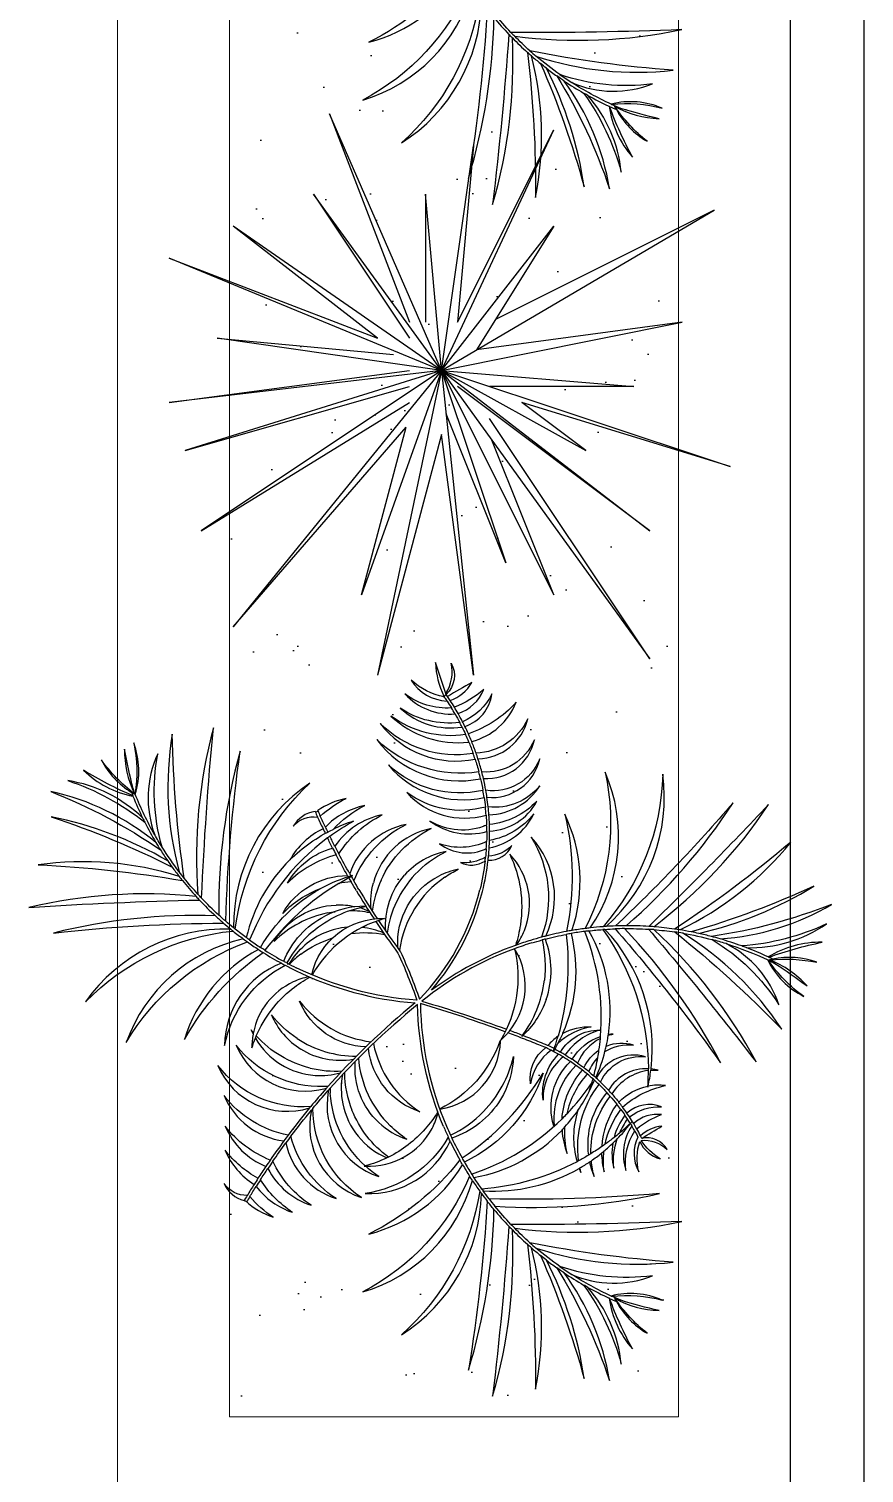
# Model space of a CAD drawing. Header units: millimetres. Extents: x 1227 to 9591, y 2506 to 9588.
# Drawn here: x 4145.6 to 4202.4, y 7056 to 7154.2 of the extents above; entities that cross this region are included whole.
import ezdxf

# ---------------------------------------------------------------- set-up
doc = ezdxf.new("R2010")
doc.units = ezdxf.units.MM
doc.layers.add('linee a vista', color=5, linetype='Continuous')
doc.layers.add('Plants', color=92, linetype='Continuous')
doc.layers.add('Pots', color=145, linetype='Continuous', lineweight=13)
doc.layers.add('Soil', color=7, linetype='Continuous', true_color=0xa1c4ab)

# ---------------------------------------------------------------- blocks, each defined once
blk = doc.blocks.new('17')
at = {"layer": 'Soil'}
h = blk.add_hatch(dxfattribs=at)
h.set_pattern_fill('AR-SAND', color=256, scale=1.2, angle=-90, style=0)
h.set_pattern_definition([(307.5, (3106.124, 13045.087), (58.7296, 1.92), [0, -46.3296, 0, -51.816, 0, -49.53]), (277.5, (3106.12, 13045.09), (86.019, -53.9428), [0, -24.9936, 0, -41.7576, 0, -16.002]), (237.5, (3106.124, 13082.577), (0.1725, -94.9191), [0, -15.24, 0, -54.864, 0, -71.628]), (227.5, (3106.12, 13082.58), (26.7515, -91.6268), [0, -7.62, 0, -35.9664, 0, -41.148])])
h.paths.add_polyline_path([(5118.12, 12885.09), (5118.12, 13045.09), (3106.12, 13045.09), (3106.12, 12885.09)])
at = {"layer": 'Plants'}
for p, q in [((4745.05, 12960.65), (4779.34, 13063.52)), ((4779.34, 13063.52), (4756.48, 12989.22)), ((4745.05, 12960.65), (4687.9, 13057.8)), ((4687.9, 13057.8), (4726.86, 12979.87)), ((4745.05, 12960.65), (4727.9, 13046.37)), ((4727.9, 13046.37), (4737.74, 12973.07)), ((4745.05, 12960.65), (4847.92, 13034.94)), ((4745.05, 12960.65), (4802.2, 13034.94)), ((4802.2, 13034.94), (4750.76, 12966.36)), ((4847.92, 13034.94), (4762.19, 12977.79)), ((4745.05, 12960.65), (4750.76, 13029.23)), ((4750.76, 13029.23), (4750.76, 12977.79)), ((4745.05, 12960.65), (4773.62, 13012.08)), ((4773.62, 13012.08), (4756.48, 12989.22)), ((4745.05, 12960.65), (4659.32, 13000.65)), ((4659.32, 13000.65), (4659.32, 13000.65)), ((4727.9, 12966.36), (4659.32, 13000.65)), ((4745.05, 12960.65), (4693.61, 13000.65)), ((4693.61, 13000.65), (4737.74, 12973.07)), ((4745.05, 12960.65), (4825.06, 13000.65)), ((4825.06, 13000.65), (4769.88, 12978.58)), ((4745.05, 12960.65), (4813.63, 12983.51)), ((4813.63, 12983.51), (4760.56, 12962.28)), ((4745.05, 12960.65), (4665.04, 12972.08)), ((4665.04, 12972.08), (4727.9, 12966.36)), ((4745.05, 12960.65), (4853.63, 12972.08)), ((4853.63, 12972.08), (4767.91, 12960.65)), ((4745.05, 12960.65), (4653.61, 12920.64)), ((4745.05, 12960.65), (4682.18, 12954.93)), ((4745.05, 12960.65), (4682.18, 12914.93)), ((4745.05, 12960.65), (4693.61, 12886.35)), ((4745.05, 12960.65), (4705.04, 12863.49)), ((4745.05, 12960.65), (4733.62, 12880.64)), ((4745.05, 12960.65), (4836.49, 12886.35)), ((4745.05, 12960.65), (4825.06, 12932.07)), ((4745.05, 12960.65), (4773.62, 12869.21)), ((4745.05, 12960.65), (4853.63, 12937.79)), ((4745.05, 12960.65), (4802.2, 12874.92)), ((4745.05, 12960.65), (4756.48, 12863.49)), ((4767.91, 12960.65), (4853.63, 12937.79)), ((4682.18, 12954.93), (4727.9, 12954.93)), ((4653.61, 12920.64), (4727.9, 12949.22)), ((4682.18, 12914.93), (4733.62, 12949.22)), ((4756.48, 12863.49), (4745.05, 12949.22)), ((4773.62, 12869.21), (4750.76, 12949.22)), ((4802.2, 12874.92), (4756.48, 12949.22)), ((4825.06, 12932.07), (4765.29, 12948.01)), ((4836.49, 12886.35), (4765.29, 12948.01)), ((4733.62, 12880.64), (4739.33, 12943.5)), ((4733.62, 12937.79), (4693.61, 12886.35)), ((4705.04, 12863.49), (4733.62, 12937.79))]:
    blk.add_line(p, q, dxfattribs=at)
for points in [[(4601.64, 12967.18, -0.111271), (4628.03, 12934.75, 0.196953), (4603.34, 12968.16, 0.010075)], [(4607.4, 12970.64, -0.174181), (4648.68, 12932.56, 0.2582), (4608.93, 12971.64, 0.009787)], [(4612.74, 12974.26, -0.175168), (4663.96, 12946.32, 0.249628), (4613.61, 12974.89, 0.007062)], [(4616.27, 12976.9, -0.026555), (4676.61, 12970.19, 0.070199), (4619.3, 12979.33, 0.016905), (4625.26, 12984.64, -0.011876), (4685.87, 12978.81, 0.083846), (4626.55, 12985.88, 0.015718), (4631.68, 12991.25, -0.031946), (4683.37, 12994.15, 0.11194), (4632.95, 12992.68, 0.008888), (4635.64, 12995.89, -0.036883), (4679.59, 13011.48, 0.081452), (4637.32, 12998.01, 0.009879), (4640.1, 13001.76, -0.057239), (4680.28, 13020.52, 0.118477), (4641.9, 13004.37, 0.017265), (4646.2, 13011.3, -0.090095), (4674.4, 13024.69, 0.156383), (4647.05, 13012.8, 0.018041), (4650.92, 13020.39, 0.144632), (4669, 13028.7, -0.03724), (4651, 13020.55, 0.005673), (4652.09, 13023, 0.137026), (4663.38, 13033.89, -0.07322), (4651, 13022.44, 0.11371), (4655.33, 13038.2, -0.016598), (4651.64, 13024.5, -0.007537), (4650.22, 13021.27, -0.091874), (4651.61, 13039.34, 0.164846), (4650.13, 13021.07, -0.034164), (4642.45, 13007.05, 0.198599), (4642.89, 13035.89, -0.116154), (4639.6, 13002.8, -0.022934), (4633.02, 12994.31, 0.108995), (4638.06, 13043.2, -0.031808), (4631.12, 12992.13, -0.015992), (4625.95, 12986.71, 0.083632), (4623.57, 13046.25, -0.011872), (4624.59, 12985.39, -0.018411), (4618.13, 12979.67, 0.071243)], [(5014.62, 12961.37, 0.008761), (5018.41, 12963.04, -0.228296), (5038.47, 12933.38, 0.30667), (5019.77, 12963.68, 0.016073), (5026.5, 12967.18, -0.111271), (5052.9, 12934.75, 0.196953), (5028.21, 12968.16, 0.010075), (5032.27, 12970.64, -0.174181), (5073.55, 12932.56, 0.2582), (5033.8, 12971.64, 0.009787), (5037.6, 12974.26, -0.175168), (5088.82, 12946.32, 0.249628), (5038.47, 12974.89, 0.007062), (5041.14, 12976.9, -0.026555), (5101.48, 12970.19, 0.070199), (5044.16, 12979.33, 0.016905), (5050.13, 12984.64, -0.011876), (5110.73, 12978.81, 0.083846), (5051.41, 12985.88, 0.015718), (5056.55, 12991.25, -0.031946), (5108.23, 12994.15, 0.11194), (5057.81, 12992.68, 0.008888), (5060.51, 12995.89, -0.036883), (5104.45, 13011.48, 0.081452), (5062.18, 12998.01, 0.009879), (5064.96, 13001.76, -0.057239), (5105.14, 13020.52, 0.118477), (5066.76, 13004.37, 0.017265), (5071.07, 13011.3, -0.090095), (5099.27, 13024.69, 0.156383), (5071.92, 13012.8, 0.018041), (5075.78, 13020.39, 0.144632), (5093.86, 13028.7, -0.03724), (5075.86, 13020.55, 0.005673), (5076.96, 13023, 0.137026), (5088.25, 13033.89, -0.07322), (5075.87, 13022.44, 0.11371), (5080.19, 13038.2, -0.016598), (5076.51, 13024.5, -0.007537), (5075.08, 13021.27, -0.091874), (5076.47, 13039.34, 0.164846), (5074.99, 13021.07, -0.034164), (5067.31, 13007.05, 0.198599), (5067.76, 13035.89, -0.116154), (5064.46, 13002.8, -0.022934), (5057.89, 12994.31, 0.108995), (5062.92, 13043.2, -0.031808), (5055.98, 12992.13, -0.015992), (5050.81, 12986.71, 0.083632), (5048.44, 13046.25, -0.011872), (5049.45, 12985.39, -0.018411), (5042.99, 12979.67, 0.071243), (5038.47, 13038.39, -0.026608), (5040.39, 12977.59, -0.007675), (5037.51, 12975.44, 0.145995), (5029.49, 13009.72, 0.012828), (5030.96, 13010.33, -0.011311), (5029.35, 13009.95, 0.016484), (5027.21, 13013.4, 0.048154), (5032.42, 13015.09, -0.044838), (5026.78, 13014.04, 0.018482), (5024.06, 13017.69, 0.057754), (5030.71, 13018.58, -0.061447), (5023.35, 13018.55, 0.017061), (5020.56, 13021.69, 0.101227), (5029.44, 13022.03, -0.102531), (5019.01, 13023.24, 0.029389), (5013.55, 13027.98, -0.003222), (5014.33, 13028.46, 0.225947), (5030.28, 13026.39, -0.181854), (5016.17, 13029.52, -0.008531), (5018.32, 13030.67, 0.247708), (5030.69, 13030.93, -0.143025), (5019.88, 13031.31, 0.219665), (5026.11, 13038.55, -0.099835), (5019.51, 13031.76, -0.21884), (5022.73, 13041.12, 0.315728), (5018.79, 13032.04, -0.001312), (5014.51, 13039.17, 0.181035), (5017.91, 13031.61, 0.00655), (5015.37, 13030.22, -0.089212), (5010.35, 13039.11, 0.223385), (5013.51, 13029.14, 0.00969), (5011.14, 13027.64, -0.181136), (5007.59, 13039.11, 0.289028), (5009.8, 13026.74, 0.007628), (5007.62, 13025.14, -0.125725), (4999.99, 13040.49, 0.079591), (5000.16, 13034.27, 0.023263), (4994.52, 13035.27, -0.036773), (4994.52, 13037.89, 0.041452), (4994.04, 13035.33, 0.223184), (4944.3, 13018.91, -0.007675), (4944.11, 13022.5, -0.026608), (4991.93, 13060.11, 0.071243), (4944.03, 13025.84, -0.018411), (4944.26, 13034.46, -0.011872), (4991.54, 13072.79, 0.083632), (4944.39, 13036.35, -0.015992), (4945.22, 13043.79, -0.031808), (4979.9, 13081.93, 0.108995), (4945.67, 13046.66, -0.022934), (4947.96, 13057.15, -0.116154), (4971.19, 13080.93, 0.198599), (4949.38, 13062.06, -0.034164), (4955.19, 13076.95, 0.164846), (4968.23, 13089.83, -0.091874), (4955.28, 13077.15, -0.005552), (4956.42, 13079.49, -0.016458), (4964.48, 13091.01, 0.11371), (4955.18, 13077.57, -0.07322), (4956.01, 13094.42, 0.137372), (4954.92, 13078.73, 0.003388), (4954.23, 13077.29, -0.03724), (4948.9, 13096.32, 0.144632), (4954.15, 13077.13, 0.018041), (4950.82, 13069.28, 0.156383), (4942.36, 13097.88, -0.090095), (4950.22, 13067.67, 0.017265), (4947.68, 13059.92, 0.118477), (4935.39, 13099.7, -0.057239), (4946.84, 13056.86, 0.009879), (4945.75, 13052.32, 0.081452), (4928.9, 13093.37, -0.036883), (4945.2, 13049.68, 0.008888), (4944.47, 13045.55, 0.11194), (4913.2, 13085.13, -0.031946), (4944.19, 13043.66, 0.015718), (4943.37, 13036.28, 0.083846), (4899.83, 13077.18, -0.011876), (4943.25, 13034.49, 0.016905), (4943.01, 13026.51, 0.070199), (4899.18, 13064.55, -0.026555), (4943.1, 13022.64, 0.007062), (4943.27, 13019.3, 0.249628), (4889.03, 13039.52, -0.175168), (4943.34, 13018.23, 0.009787), (4943.78, 13013.63, 0.2582), (4888.29, 13018.97, -0.174181), (4944, 13011.82, 0.010075), (4944.71, 13007.11, 0.196953), (4903.25, 13004.56, -0.111271), (4945.06, 13005.18, 0.016073), (4946.7, 12997.77, 0.30667), (4911.46, 12992.63, -0.228296), (4947.08, 12996.31, 0.008761), (4948.23, 12992.34, 0.022939)], [(4954.23, 13077.29, 0.000378), (4954.15, 13077.13, 0.34205)], [(4954.92, 13078.73, 0.010189), (4955.18, 13077.57, -0.07322)], [(4955.28, 13077.15, 0.000462), (4955.19, 13076.95, -0.017284)], [(4950.82, 13069.28, 0.003648), (4950.22, 13067.67, 0.34205)], [(4949.38, 13062.06, 0.010919), (4947.96, 13057.15, -0.017284)], [(4947.68, 13059.92, 0.006714), (4946.84, 13056.86, 0.34205)], [(4945.75, 13052.32, 0.005709), (4945.2, 13049.68, 0.34205)], [(4944.47, 13045.55, 0.004036), (4944.19, 13043.66, 0.34205)], [(4945.67, 13046.66, 0.006188), (4945.22, 13043.79, -0.017284)], [(4943.37, 13036.28, 0.003791), (4943.25, 13034.49, 0.34205)], [(4944.39, 13036.35, 0.004048), (4944.26, 13034.46, -0.017284)], [(4994.04, 13035.33, -0.001977), (4994.52, 13035.27, 0.0174)], [(4994.61, 13034.38, 0.001867), (4993.97, 13034.38, 0.175567)], [(5000.16, 13034.27, -0.001729), (5000.58, 13034.18, 0.001174), (5000.17, 13034.2, 0.175567)], [(4943.01, 13026.51, 0.008209), (4943.1, 13022.64, 0.34205)], [(4944.03, 13025.84, 0.007125), (4944.11, 13022.5, -0.017284)], [(5011.88, 13026.92, 0.005519), (5010.57, 13026.04)], [(5013.55, 13027.98, 0.002558), (5013.04, 13028.36, -0.001751), (5013.46, 13027.93)], [(5016.17, 13029.52, 0.007421), (5014.33, 13028.46)], [(4650.13, 13021.07, 0.000462), (4650.22, 13021.27, 0.296259)], [(4651, 13020.55, -0.000378), (4650.92, 13020.39, 0.086941)], [(4651, 13022.44, 0.002523), (4651.64, 13024.5, -0.11371)], [(4652.09, 13023, -0.010528), (4651, 13022.44, 0.07322)], [(5003.83, 13020.8, 0.006328), (5002.48, 13019.59)], [(5008.56, 13024.61, 0.0086), (5006.61, 13023.12)], [(5016.94, 13024.03, -0.007156), (5018.49, 13022.13)], [(5020.56, 13021.69, 0.00889), (5019.01, 13023.24, -0.001751)], [(5074.99, 13021.07, 0.000462), (5075.08, 13021.27, 0.296259)], [(5075.86, 13020.55, -0.000378), (5075.78, 13020.39, 0.086941)], [(5075.87, 13022.44, 0.002523), (5076.51, 13024.5, -0.11371)], [(5076.96, 13023, -0.010528), (5075.87, 13022.44, 0.07322)], [(4943.27, 13019.3, 0.002276), (4943.34, 13018.23, 0.34205)], [(4944.3, 13018.91, 0.001743), (4944.36, 13018.1, -0.017284)], [(4983.21, 13017.25, 0.002128), (4982.51, 13017.31, 0.15929)], [(4989.95, 13016.36, 0.007874), (4987.37, 13016.76, 0.15929)], [(4998.06, 13015.13, 0.002294), (4997.63, 13014.64, 0.007554)], [(4999.61, 13016.78, 0.007913), (4998.06, 13015.13, 0.002294)], [(5002.11, 13013.27, 0.019311), (4998.06, 13015.13, 0.255482)], [(5020.9, 13018.95, -0.004325), (5021.75, 13017.74)], [(5024.06, 13017.69, 0.004534), (5023.35, 13018.55, -0.001751)], [(4647.05, 13012.8, -0.003648), (4646.2, 13011.3, 0.086941)], [(4943.78, 13013.63, 0.003859), (4944, 13011.82, 0.34205)], [(4944.85, 13013.17, 0.003104), (4945.03, 13011.73, -0.017284)], [(5031.54, 12971.37, 0.115228), (5011.81, 13003.59, -0.165702), (4994.5, 13010.88, 0.010075), (4992.79, 13008.57, 0.223516), (5014.14, 13000.77, -0.274752), (5014.28, 13000.61, -0.277747), (4991.41, 13006.56, 0.010686), (4989.77, 13003.97, 0.235094), (5005.17, 12996.83, -0.227839), (4988.83, 13002.36, 0.007496), (4987.8, 13000.48), (4987.76, 13000.41, 0.002637), (4987.41, 12999.74, 0.198541), (4999.32, 12992.32, -0.273693), (4986.46, 12997.76, 0.001461), (4985.45, 12995.28, -0.133271)], [(4995.85, 13012.57, 0.007554), (4994.5, 13010.88)], [(5008.9, 13009.23, 0.034379), (5002.11, 13013.27, 0.010152), (4998.89, 13014.28, -0.043508)], [(5024.27, 13013.89, -0.003128), (5024.83, 13012.98)], [(5027.21, 13013.4, 0.003123), (5026.78, 13014.04, -0.001751)], [(5026.8, 13009.52, -0.00192), (5027.11, 13008.93)], [(5029.49, 13009.72, 0.001072), (5029.35, 13009.95, -0.001751)], [(5071.92, 13012.8, -0.003648), (5071.07, 13011.3, 0.086941)], [(4639.6, 13002.8, 0.010919), (4642.45, 13007.05, 0.296259)], [(4641.9, 13004.37, -0.006714), (4640.1, 13001.76, 0.086941)], [(4944.71, 13007.11, 0.004157), (4945.06, 13005.18, 0.34205)], [(4945.78, 13006.8, 0.003647), (4946.09, 13005.12, -0.017284)], [(4946.09, 13005.12, -0.096704), (4982.42, 13002.16, 0.065237), (4985.71, 12998.58, 0.000419), (4985.66, 12998.47), (4985.65, 12998.44, 0.001663), (4984.5, 12995.61, 0.085344)], [(4969.29, 12997.95, 0.174599), (4947.77, 12997.65, -0.016348), (4946.09, 13005.12, -0.096704)], [(4992.79, 13008.57, 0.008533), (4991.41, 13006.56)], [(5010.14, 13005.25, -0.007097), (5011.81, 13003.59)], [(5015.82, 13003.59, 0.006456), (5014.73, 13004.6, 0.010152)], [(5064.46, 13002.8, 0.010919), (5067.31, 13007.05, 0.296259)], [(5066.76, 13004.37, -0.006714), (5064.96, 13001.76, 0.086941)], [(4981.39, 13003.8, -0.018916), (4985.11, 13001.98, 0.004427)], [(4986.1, 13001.05, 0.010093), (4982.42, 13002.16, 0.111381)], [(4986.69, 13000.53, 0.007542), (4985.71, 12998.58)], [(4987.41, 12999.74, 0.006612), (4986.57, 12998.04, 0.000167), (4986.46, 12997.76)], [(4986.92, 13000.97, -0.004103), (4987.69, 13000.51, 0.002389), (4986.83, 13000.8, 0.111381)], [(4989.77, 13003.97, 0.006543), (4988.83, 13002.36)], [(4631.12, 12992.13, 0.006188), (4633.02, 12994.31, 0.296259)], [(4637.32, 12998.01, -0.005709), (4635.64, 12995.89, 0.086941)], [(4930.77, 12975.21, 0.032904), (4919.62, 12977.23, 0.317856), (4914.42, 12985.73, -0.182485), (4918.22, 12977.37, 0.008732), (4915.22, 12977.61, 0.237757), (4903.08, 12993.58, -0.181755), (4912.62, 12977.73, 0.009722), (4909.27, 12977.77, 0.260759), (4898.64, 12994.64, -0.17378), (4906.93, 12977.72, 0.010192), (4903.42, 12977.53, 0.252617), (4893.09, 12995.68, -0.260535), (4900.61, 12977.27, 0.009886), (4897.23, 12976.83, 0.378858), (4883.56, 12995.63, -0.346761), (4894.72, 12976.42, 0.012354), (4890.55, 12975.57, 0.373521), (4876.71, 12993.72, -0.326048), (4888.17, 12974.99, 0.014119), (4883.5, 12973.63, 0.339397), (4869.25, 12991.42, -0.281611), (4881.48, 12972.95, 0.012773), (4877.36, 12971.39, 0.238874), (4863.37, 12987.25, -0.126845), (4874.61, 12970.21, 0.008463), (4871.97, 12968.97, 0.290901), (4860.37, 12978.56, -0.182356), (4870.27, 12968.11, 0.009727), (4867.32, 12966.51, 0.225145), (4858.77, 12975.68, -0.089929), (4865.12, 12965.22, 0.008098), (4862.75, 12963.73, 0.181535), (4856.29, 12971.41, -0.001325), (4861.26, 12962.73, 0.002449), (4860.56, 12962.25, 0.34205)], [(4946.7, 12997.77, 0.003177), (4947.08, 12996.31, 0.34205)], [(4947.77, 12997.65, 0.002616), (4948.08, 12996.47, -0.017284)], [(4949.13, 12992.82, -0.008097), (4948.08, 12996.47, -0.087635), (4962.41, 12997.3)], [(4969.29, 12997.95, -0.126631), (4982.5, 12989.22, 0.13356), (4962.41, 12997.3, 0.223815)], [(4985.45, 12995.28, 0.003303), (4983.22, 12989.65), (4983.16, 12989.5, 0.003031), (4981.18, 12984.3)], [(4984.5, 12995.61, 0.003276), (4982.28, 12990.02), (4982.22, 12989.86, 0.000136), (4982.13, 12989.63)], [(5004.93, 12981.67, -0.180095), (5018.67, 12964.28, 0.017102), (5025.79, 12967.94, 0.111381), (4995.53, 12996.86, -0.201249), (5027.28, 12968.79, 0.010644), (5031.54, 12971.37, 0.115228)], [(5055.98, 12992.13, 0.006188), (5057.89, 12994.31, 0.296259)], [(5062.18, 12998.01, -0.005709), (5060.51, 12995.89, 0.086941)], [(4632.95, 12992.68, -0.004036), (4631.68, 12991.25, 0.086941)], [(4944.68, 12990.17, 0.294809), (4917.51, 12984.93, -0.150745), (4942.7, 12988.75, 0.100395)], [(4942.7, 12988.75, -0.043602), (4950.01, 12986.99)], [(4949.9, 12987.32, 0.058472), (4944.68, 12990.17, -0.195633)], [(4948.23, 12992.34, 0.011195), (4949.9, 12987.32, 0.34205)], [(4949.13, 12992.82, 0.01382), (4951.2, 12986.69, -0.017284)], [(4951.21, 12986.65, -0.198813), (4983.88, 12981.61, 0.3682), (4951.2, 12986.69, 0.3682)], [(5057.81, 12992.68, -0.004036), (5056.55, 12991.25, 0.086941)], [(4624.59, 12985.39, 0.004048), (4625.95, 12986.71, 0.296259)], [(4626.55, 12985.88, -0.003791), (4625.26, 12984.64, 0.086941)], [(4950.01, 12986.99, 0.07228), (4966.01, 12957.02, 0.116598), (4930.77, 12975.21, 0.34205)], [(4949.9, 12987.32, 0.000734), (4950.01, 12986.99, 0.34205)], [(4951.2, 12986.69, 0.000079), (4951.21, 12986.65, -0.017284)], [(4951.21, 12986.65, 0.081515), (4969.89, 12953.64, -0.017284), (4979.9, 12983.75)], [(5009.22, 12975.59, 0.137722), (4989.63, 12986.26, -0.127824), (5004.93, 12981.67)], [(5049.45, 12985.39, 0.004048), (5050.81, 12986.71, 0.296259)], [(5051.41, 12985.88, -0.003791), (5050.13, 12984.64, 0.086941)], [(4980.81, 12983.31, 0.017381), (4970.78, 12953.09, 0.096116), (5014.41, 12962.37, 0.296259)], [(5008.42, 12960.02, 0.361519), (4984.01, 12981.65), (4984.2, 12981.44, -0.193822), (5008.35, 12959.99)], [(5040.39, 12977.59, 0.007125), (5042.99, 12979.67, 0.296259)], [(5044.16, 12979.33, -0.008209), (5041.14, 12976.9, 0.086941)], [(4860.25, 12962.14, 0.196497), (4849.41, 12964.1, -0.339351), (4860.54, 12962.28, -0.001093), (4860.57, 12962.25), (4849.23, 12958.54, 0.109533), (4861.22, 12961.47, -0.000646), (4861.4, 12961.6, -0.146881), (4855.44, 12949.8, 0.249702), (4862.91, 12962.62, -0.008474), (4865.34, 12964.17, -0.182999), (4860.39, 12947.59, 0.227209), (4867.51, 12965.46, -0.010091), (4870.53, 12967.11, -0.182927), (4865.41, 12945.93, 0.229826), (4872.2, 12967.96, -0.008605), (4874.85, 12969.21, -0.199295), (4868.26, 12942.6, 0.221467), (4877.54, 12970.37, -0.01266), (4881.57, 12971.91, -0.241086), (4870.88, 12938.8, 0.288134), (4883.61, 12972.6, -0.014047), (4888.2, 12973.95, -0.231299), (4876.68, 12937.54, 0.289254), (4890.61, 12974.55, -0.012414), (4894.75, 12975.4, -0.248707), (4885.7, 12941.7, 0.280333), (4897.29, 12975.82, -0.010048), (4900.69, 12976.26, -0.231558), (4895.47, 12948.23, 0.285972), (4903.58, 12976.53, -0.010639), (4907.2, 12976.72, -0.236286), (4905.7, 12956.48, 0.228942), (4909.43, 12976.76, -0.010354), (4912.96, 12976.71, -0.199826), (4913.79, 12959.93, 0.275871), (4915.56, 12976.58, -0.008857), (4918.57, 12976.32, -0.154321), (4920.51, 12967.36, 0.258261), (4919.95, 12976.17, -0.030774), (4930.26, 12974.3, 0.073569)], [(4883.5, 12973.63, 0.006196), (4881.48, 12972.95, 0.34205)], [(4890.55, 12975.57, 0.00709), (4888.17, 12974.99, 0.34205)], [(4890.61, 12974.55, 0.007289), (4888.2, 12973.95, 0.358744)], [(4897.23, 12976.83, 0.007389), (4894.72, 12976.42, 0.34205)], [(4897.29, 12975.82, 0.007547), (4894.75, 12975.4, 0.358744)], [(4903.42, 12977.53, 0.008187), (4900.61, 12977.27, 0.34205)], [(4903.58, 12976.53, 0.008521), (4900.69, 12976.26, 0.358744)], [(4909.27, 12977.77, 0.006784), (4906.93, 12977.72, 0.34205)], [(4909.43, 12976.76, 0.006573), (4907.2, 12976.72, 0.358744)], [(4915.22, 12977.61, 0.007551), (4912.62, 12977.73, 0.34205)], [(4915.56, 12976.58, 0.007642), (4912.96, 12976.71, 0.358744)], [(4919.62, 12977.23, 0.004064), (4918.22, 12977.37, 0.34205)], [(4919.95, 12976.17, 0.004076), (4918.57, 12976.32, 0.358744)], [(4941.12, 12938.16, 0.01255), (4952.18, 12945.94), (4952.27, 12946, -0.023023), (4969.17, 12952.78, 0.13279), (4930.26, 12974.3, 0.358744)], [(5017.66, 12963.81, 0.088511), (5009.22, 12975.59, -0.078713)], [(5036.85, 12974.96, 0.001743), (5037.51, 12975.44, 0.296259)], [(5038.47, 12974.89, -0.002276), (5037.6, 12974.26, 0.086941)], [(4871.97, 12968.97, 0.005521), (4870.27, 12968.11, 0.34205)], [(4877.36, 12971.39, 0.008676), (4874.61, 12970.21, 0.34205)], [(4877.54, 12970.37, 0.008601), (4874.85, 12969.21, 0.358744)], [(4883.61, 12972.6, 0.006309), (4881.57, 12971.91, 0.358744)], [(5025.79, 12967.94, 0.003647), (5027.28, 12968.79, 0.296259)], [(5028.21, 12968.16, -0.004157), (5026.5, 12967.18, 0.086941)], [(5031.54, 12971.37, 0.003104), (5032.76, 12972.16, 0.296259)], [(5033.8, 12971.64, -0.003859), (5032.27, 12970.64, 0.086941)], [(4862.75, 12963.73, 0.00522), (4861.26, 12962.73, 0.34205)], [(4867.32, 12966.51, 0.007423), (4865.12, 12965.22, 0.34205)], [(4867.51, 12965.46, 0.007412), (4865.34, 12964.17, 0.358744)], [(4872.2, 12967.96, 0.005504), (4870.53, 12967.11, 0.358744)], [(4925.67, 12961.83, -0.036015), (4922.9, 12966.58, 0.068238), (4925.28, 12959.69, 0.047136)], [(5014.41, 12962.37, 0.007571), (5017.66, 12963.81, 0.088511)], [(5017.66, 12963.81, 0.002388), (5018.67, 12964.28, 0.296259)], [(5019.77, 12963.68, -0.003177), (5018.41, 12963.04, 0.086941)], [(4861.22, 12961.47, 0.027335), (4860.57, 12962.25, -0.217634)], [(4862.91, 12962.62, 0.005357), (4861.4, 12961.6, 0.358744)], [(4924.74, 12951.17, -0.091), (4916.52, 12962.24, 0.163378), (4925.01, 12947.44, 0.047115)], [(4951.02, 12945.08, -0.301093), (4925.28, 12959.69, 0.247818)], [(4925.67, 12961.83, 0.209929), (4951.77, 12945.63, 0.247818)], [(5014.62, 12961.37, -0.094945), (4971.14, 12952.09, 0.041167), (5001.84, 12920.14, 0.086941)], [(5009.38, 12959.3, -0.043602), (5015.43, 12954.82, 0.294809)], [(5015.24, 12957.25, 0.058472), (5009.71, 12959.42, 0.359478)], [(4926.77, 12939.09, -0.173161), (4908.34, 12956.98, 0.285814), (4927.73, 12936.33, 0.031249)], [(4985.03, 12936.32, 0.200478), (5009.34, 12952.92, -0.295535), (4986.69, 12934.59)], [(5000.35, 12918.74, -0.239912), (4985.61, 12887.39, 0.377655), (5000.98, 12919.31, 0.00101), (5001.11, 12919.44, 0.007709), (5007.45, 12914.01, -0.252386), (4992.8, 12880.86, 0.386946), (5007.92, 12913.62, 0.011413), (5017.62, 12905.97, -0.181744), (5003.55, 12883.08, 0.267567), (5019.71, 12904.42, 0.007749), (5026.54, 12899.55, -0.133418), (5014.5, 12883.55, 0.197101), (5028.82, 12897.99, 0.004676), (5033.04, 12895.2, -0.102074), (5023.02, 12883.47, 0.152625), (5035.22, 12893.8, 0.004284), (5039.16, 12891.35, -0.251353), (5034.87, 12883.09, 0.229983), (5040.97, 12890.25, -0.014727), (5041.09, 12890.77, 0.108264), (5046.9, 12900.66, -0.073333), (5039.54, 12892.3, -0.003954), (5035.92, 12894.55, 0.152286), (5045.16, 12907.56, -0.108204), (5033.54, 12896.08, -0.004457), (5029.53, 12898.73, 0.196503), (5042.66, 12914.19, -0.139054), (5026.97, 12900.48, -0.007436), (5020.44, 12905.13, 0.266584), (5040.25, 12923.01, -0.185699), (5018.06, 12906.91, -0.010962), (5008.78, 12914.22, 0.384218), (5039.9, 12932.1, -0.251822), (5008.18, 12914.72, -0.007733), (5001.84, 12920.14, 0.00108), (5001.98, 12920.27, 0.37654), (5032.4, 12938.3, -0.039649), (5028.71, 12933.5, 0.290155), (5015.24, 12957.25, 0.022939)], [(5015.43, 12954.82, -0.096277), (5025.47, 12941.74, -0.142028), (5008.69, 12928.68, 0.058444)], [(4930.08, 12931.17, -0.003274), (4927.04, 12929.38, -0.185699), (4906.91, 12947.99, 0.266584), (4924.46, 12927.9, -0.007436), (4917.43, 12924.05, -0.139054), (4903.48, 12939.52, 0.196503), (4914.68, 12922.61, -0.003728), (4911.09, 12920.8, -0.030052), (4905.73, 12929.22, 0.034089), (4908.66, 12921.94, -0.093143), (4900.2, 12933.23, 0.152286), (4907.84, 12919.22, -0.003954), (4903.98, 12917.41, -0.073333), (4897.66, 12926.59, 0.103416), (4901.96, 12916.5, -0.675485), (4902.32, 12915.55, 0.229983), (4907.53, 12907.71, -0.251353), (4904.25, 12916.43, 0.004284), (4908.45, 12918.39, 0.154749), (4919.53, 12906.58, 0.140718), (4947.24, 12891.03, -0.010568), (4944.23, 12887.1, -0.175567), (4892.16, 12913.68, 0.25167), (4943.72, 12886.46, -0.007675), (4941.42, 12883.7, -0.026608), (4880.8, 12888.82, 0.071243), (4939.2, 12881.21, -0.018411), (4933.16, 12875.06, -0.011872), (4872.43, 12879.28, 0.083632), (4931.77, 12873.77, -0.015992), (4926.08, 12868.89, -0.031808), (4874.71, 12864.65, 0.108995), (4923.8, 12867.11, -0.022934), (4914.97, 12860.99, -0.116154), (4881.76, 12859.44, 0.198599), (4910.58, 12858.37, -0.034164), (4896.18, 12851.44, 0.164846), (4877.86, 12850.91, -0.091874), (4895.98, 12851.36, -0.004117), (4894.18, 12850.66, -0.016919), (4880.04, 12847.63, 0.11371), (4896, 12851.12, -0.07322), (4883.91, 12839.36, 0.136761), (4895.37, 12850.04, 0.00291), (4896.65, 12850.54, -0.03724), (4887.57, 12832.99, 0.144632), (4896.82, 12850.61, 0.018041), (4904.6, 12854.07, 0.156383), (4891.29, 12827.38, -0.090095), (4906.14, 12854.84, 0.017265), (4913.29, 12858.77, 0.118477), (4895.14, 12821.3, -0.057239), (4915.99, 12860.44, 0.009879), (4919.88, 12863.01, 0.081452), (4904.21, 12821.51, -0.036883), (4922.08, 12864.57, 0.008888), (4925.44, 12867.1, 0.11194), (4921.31, 12816.82, -0.031946), (4926.93, 12868.28, 0.015718), (4932.56, 12873.13, 0.083846), (4936.5, 12813.52, -0.011876), (4933.87, 12874.35, 0.016905), (4939.48, 12880.02, 0.070199), (4945.6, 12822.31, -0.026555), (4942.07, 12882.91, 0.007062), (4944.21, 12885.47, 0.249628), (4970.09, 12833.69, -0.175168), (4944.89, 12886.3, 0.009787), (4947.71, 12889.97, 0.2582), (4984.64, 12848.22, -0.174181), (4948.78, 12891.44, 0.010075), (4951.48, 12895.37, 0.196953), (4983.54, 12868.95, -0.111271), (4952.54, 12897.02, 0.016073), (4956.39, 12903.56, 0.30667), (4985.67, 12883.29, -0.228296), (4957.1, 12904.88, 0.008761), (4958.98, 12908.57, 0.022939)], [(4924.74, 12951.17, 0.155297), (4945.67, 12941.26, 0.249828)], [(4944.97, 12940.77, -0.204558), (4925.01, 12947.44, 0.249828)], [(4941.47, 12937.17, 0.012738), (4952.74, 12945.1, -0.023021), (4969.55, 12951.85, -0.095948), (4957.98, 12908.84)], [(4958.98, 12908.57, 0.094428), (4970.51, 12951.26, 0.040866), (5001.11, 12919.44)], [(5013.17, 12938.26, 0.109806), (5019.09, 12948.27, -0.050161), (5014.31, 12942.31, 0.069557)], [(4990.23, 12931.01, 0.179749), (5014.31, 12942.31, -0.347789)], [(4926.77, 12939.09, 0.075374), (4937.78, 12935.96, 0.251822)], [(4960.51, 12914.38, -0.363818), (4940.46, 12940.3, 0.196473), (4960.57, 12914.52, 0.196473)], [(5013.17, 12938.26, -0.229229), (4991.38, 12929.88)], [(5006.46, 12925.42, 0.246361), (5025.75, 12941.16, -0.048035), (5028.6, 12933.38, -0.195329), (5002.68, 12920.98, 0.032147)], [(5025.47, 12941.74, -0.003736), (5025.75, 12941.16, 0.294809)], [(4937.12, 12935.54, -0.088667), (4927.73, 12936.33, 0.251822)], [(4945.05, 12914.71, -0.129352), (4936.12, 12933.45, 0.431375), (4936.03, 12933.39, 0.119795), (4939.58, 12918.98)], [(4986.23, 12933.62, -0.290683), (4969.88, 12909.99, 0.200061), (4984.37, 12935.55, 0.204545)], [(5028.6, 12933.38, -0.001903), (5028.69, 12933.06, 0.004287), (5028.71, 12933.5, 0.359478)], [(4911.7, 12919.98, 0.140523), (4948.09, 12892.21, 0.010124), (4950.77, 12896.12, -0.138829), (4929.84, 12917.4, 0.106077), (4938.62, 12904, -0.267567), (4925.11, 12927.1, -0.007749), (4917.75, 12923.08, 0.133418), (4927.81, 12905.77, -0.197101), (4915.3, 12921.8, -0.003808), (4911.62, 12919.94)], [(4924.46, 12927.9, 0.000772), (4925.19, 12928.31), (4925.29, 12928.37)], [(4927.95, 12923.96, -0.014945), (4925.14, 12928.9, 0.056899), (4929.84, 12917.4, 0.197286)], [(4930.57, 12930.29, -0.003436), (4927.36, 12928.4, 0.029333), (4927.95, 12923.96, 0.094066), (4951.75, 12897.66, 0.016631), (4955.69, 12904.38, -0.1786)], [(4936.26, 12929.68, 0.062421), (4935.64, 12923.04, -0.163076)], [(4943.54, 12927.11, 0.160202), (4949.9, 12911.93, 0.366572)], [(4983.17, 12909.11, 0.148044), (4989.5, 12930.32, 0.236606)], [(4990.74, 12929.1, -0.183268), (4987.01, 12910.46, 0.232701)], [(4995.43, 12925.98, 0.089256), (5008.69, 12928.68, 0.239259)], [(4919.53, 12906.58, -0.082287), (4908.66, 12921.94, 0.030096)], [(4914.68, 12922.61, 0.002878), (4917.43, 12924.05)], [(4938.45, 12920.05, 0.144874), (4948.64, 12900.92, -0.254884), (4935.64, 12923.04, -0.048866)], [(4938.45, 12920.05, -0.017782), (4938, 12922.72)], [(4953.17, 12910.43, -0.086364), (4947.37, 12921.81)], [(4993.73, 12913.82, 0.075449), (4994.75, 12925.24, 0.232803)], [(4996.36, 12915.56, 0.085229), (4995.45, 12924.58, 0.351414)], [(4996.11, 12925.34, 0.097476), (5006.46, 12925.42, 0.362473)], [(4911.09, 12920.8, 0.003081), (4911.7, 12919.98, 0.176085)], [(4955.69, 12904.38, -0.1786), (4939.58, 12918.98, -0.008554)], [(5000.28, 12920.17, -0.009368), (5000.35, 12918.74, 0.377655)], [(5000.98, 12919.31, 0.003168), (5000.88, 12919.64, 0.391787)], [(5001.6, 12920.35, 0.003602), (5001.98, 12920.27, -0.039649)], [(4945.01, 12914.76, 0.090284), (4956.27, 12905.46, 0.008097), (4957.98, 12908.84, -0.027842)], [(4953.13, 12910.49, 0.035297), (4956.56, 12906.51, -0.366572), (4956.52, 12906.45, -0.08219), (4949.9, 12911.93, -0.031169)], [(4961.18, 12913.38, 0.058472), (4963.06, 12907.74, -0.020925)], [(4965.47, 12907.43, -0.043602), (4961.32, 12913.7, 0.369533)], [(4963.06, 12907.74, 0.237435), (4981.07, 12893.55, -0.008495), (4980.06, 12892.74, 0.01585), (4981.6, 12893.45, 0.048298), (4986.5, 12893.04, -0.020925), (4983.09, 12894.26, 0.248521), (4996.36, 12915.56, 0.02818)], [(4993.73, 12913.82, -0.14981), (4982.27, 12894.6, -0.124183), (4965.47, 12907.43, 0.098921)], [(5007.45, 12914.01, 0.000569), (5007.92, 12913.62)], [(5008.18, 12914.72, 0.00072), (5008.78, 12914.22, 0.086941)], [(4983.17, 12909.11, -0.081837), (4974.73, 12900, 0.153952), (4987.01, 12910.46, 0.041473)], [(5018.06, 12906.91, 0.002758), (5020.44, 12905.13, 0.086941)], [(4956.27, 12905.46, -0.002616), (4955.69, 12904.38)], [(4956.39, 12903.56, 0.003177), (4957.1, 12904.88, 0.040866)], [(5017.62, 12905.97, 0.002406), (5019.71, 12904.42)], [(4951.75, 12897.66, -0.003885), (4950.77, 12896.12)], [(4951.48, 12895.37, 0.004157), (4952.54, 12897.02, 0.040866)], [(5026.54, 12899.55, 0.002559), (5028.82, 12897.99)], [(5026.97, 12900.48, 0.002878), (5029.53, 12898.73, 0.086941)], [(5033.54, 12896.08, 0.002622), (5035.92, 12894.55, 0.086941)], [(4948.09, 12892.21, -0.003104), (4947.24, 12891.03)], [(4947.71, 12889.97, 0.003859), (4948.78, 12891.44, 0.040866)], [(4981.07, 12893.55, 0.005309), (4981.6, 12893.45, -0.020925)], [(4983.09, 12894.26, -0.005146), (4982.27, 12894.6, 0.369533)], [(5033.04, 12895.2, 0.00239), (5035.22, 12893.8)], [(5039.16, 12891.35, 0.001961), (5040.97, 12890.25)], [(5039.54, 12892.3, 0.00206), (5041.44, 12891.15, 0.086941)], [(4944.23, 12887.1, -0.001743), (4943.72, 12886.46)], [(4944.21, 12885.47, 0.002276), (4944.89, 12886.3, 0.040866)], [(4941.42, 12883.7, -0.007125), (4939.2, 12881.21)], [(4939.48, 12880.02, 0.008209), (4942.07, 12882.91, 0.040866)], [(4933.16, 12875.06, -0.004048), (4931.77, 12873.77)], [(4932.56, 12873.13, 0.003791), (4933.87, 12874.35, 0.040866)], [(4926.08, 12868.89, -0.006188), (4923.8, 12867.11)], [(4925.44, 12867.1, 0.004036), (4926.93, 12868.28, 0.040866)], [(4914.97, 12860.99, -0.010919), (4910.58, 12858.37)], [(4913.29, 12858.77, 0.006714), (4915.99, 12860.44, 0.040866)], [(4919.88, 12863.01, 0.005709), (4922.08, 12864.57, 0.040866)], [(4904.6, 12854.07, 0.003648), (4906.14, 12854.84, 0.040866)], [(4896.18, 12851.44, -0.000462), (4895.98, 12851.36)], [(4896.65, 12850.54, 0.000378), (4896.82, 12850.61, 0.040866)]]:
    blk.add_lwpolyline(points, format="xyb", dxfattribs=at)
for points in [[(4981.82, 13020.13, 0.16797), (4944.85, 13013.17, -0.010568), (4944.36, 13018.1, -0.155772), (4993.97, 13034.38, 0.275998), (5001.64, 13020.18, 0.014133), (4998.72, 13017.31, -0.324541), (4989.77, 13033.37, 0.371884), (4997.32, 13015.81, 0.000895), (4997.15, 13015.61, 0.042814), (4987.87, 13018.9, -0.179613), (4985.56, 13029.13, 0.171025), (4986.01, 13019.35, 0.01758), (4982.03, 13020.09, -0.026095), (4981.65, 13021.84, 0.023285)], [(5005.93, 13023.87, -0.154716), (5000.17, 13034.2, 0.016225), (4994.61, 13034.38, 0.227894), (5002.97, 13021.39, -0.012327)], [(5020.9, 13018.95, -0.114415), (5008.56, 13024.61, -0.008615), (5010.57, 13026.04, 0.100649), (5018.49, 13022.13, -0.011597)], [(5013.46, 13027.93, 0.006549), (5011.88, 13026.92, 0.056536), (5016.94, 13024.03, 0.015222)], [(4999.61, 13016.78, -0.014048), (5002.48, 13019.59, 0.213683), (5024.83, 13012.98, -0.011603), (5026.8, 13009.52, -0.200309)], [(5003.83, 13020.8, -0.01269), (5006.61, 13023.12, 0.140639), (5021.75, 13017.74, -0.013396), (5024.27, 13013.89, -0.173266)], [(4982.51, 13017.31, 0.115579), (4945.03, 13011.73, 0.010644), (4945.78, 13006.8, -0.167673), (4981.39, 13003.8, -0.142219), (4979.05, 13013.98, 0.155825), (4985.11, 13001.98, -0.009453), (4986.92, 13000.97, -0.007959), (4988.03, 13003, -0.262459), (4980.18, 13017.09, -0.877804), (4980.23, 13017.09, 0.174709), (4989.03, 13004.69, -0.010156), (4990.61, 13007.18, -0.181292)], [(4987.37, 13016.76, 0.0126), (4983.21, 13017.25, 0.179793), (4991.94, 13009.12, -0.009882), (4993.65, 13011.42, -0.14276)], [(4996.54, 13014.93, 0.020296), (4989.95, 13016.36, 0.100431), (4994.98, 13013.09, -0.0083)], [(4997.63, 13014.64, 0.00954), (4995.85, 13012.57, 0.130425), (5010.14, 13005.25, 0.043508), (4998.89, 13014.28, 0.003944)], [(5032.76, 12972.16, 0.158963), (5015.82, 13003.59, 0.074113), (5024.21, 13005.43, -0.076439), (5014.73, 13004.6, 0.032369), (5008.9, 13009.23, 0.149616), (5027.11, 13008.93, -0.104074), (5036.85, 12974.96, -0.010568)], [(4986.83, 13000.8, 0.002037), (4986.1, 13001.05, 0.0089), (4986.69, 13000.53, -0.001059)]]:
    blk.add_lwpolyline(points, format="xyb", close=True, dxfattribs=at)
for centre, radius, start, end in [((5135.5, 12962.78), 213.75, 146.9078, 147.518), ((5051.01, 12967.11), 72.48, 119.4481, 121.151), ((5031.46, 13005.08), 29.78, 115.176, 117.0579), ((5018.79, 13032.04), 0, 64.0795, 64.0795), ((5037.13, 12983.97), 50.65, 125.6415, 128.0232), ((5051.01, 12967.11), 72.48, 123.3718, 124.641), ((4973.39, 12963.18), 57.57, 81.3636, 81.5834), ((5051.01, 12967.11), 72.48, 131.5066, 132.9259), ((4973.39, 12963.18), 57.57, 75.4311, 77.3349), ((5051.01, 12967.11), 72.48, 137.9914, 138.7175), ((5051.01, 12967.11), 72.48, 136.1648, 137.7863), ((5051.01, 12967.11), 72.48, 140.6196, 142.3078), ((5051.01, 12967.11), 72.48, 148.7646, 150.3214), ((5051.01, 12967.11), 72.48, 144.5725, 146.4372), ((5410.32, 12823.9), 459.14, 158.8552, 159.4623), ((4791.54, 13162.37), 269.53, 300.9318, 303.5464), ((4970.24, 12929.43), 26.8, 156.802, 173.8175), ((4983.78, 12933.32), 38.19, 169.256, 187.5534), ((4791.54, 13162.37), 270.54, 300.9237, 303.4294), ((4962.32, 12923.8), 26.8, 155.6704, 163.4773), ((4975.86, 12927.7), 38.19, 168.7075, 179.7584), ((4970.1, 12952.57), 33.06, 214.3604, 216.8351), ((4791.54, 13162.37), 270.54, 299.5848, 299.7023), ((4791.54, 13162.37), 269.53, 299.7761, 300.1814), ((4791.54, 13162.37), 270.54, 299.7736, 300.1363), ((4791.54, 13162.37), 270.54, 297.2224, 297.8089), ((4791.54, 13162.37), 269.53, 294.1849, 294.6572), ((4791.54, 13162.37), 269.53, 295.5633, 295.9846), ((4791.54, 13162.37), 270.54, 295.6031, 295.9846), ((5000.37, 12959.09), 38.19, 270.8891, 273.4661), ((4791.54, 13162.37), 270.54, 294.1718, 294.6212), ((4842.43, 13058.05), 213.75, 284.0114, 284.5161), ((4870.5, 12865.25), 29.16, 328.5388, 331.0113)]:
    blk.add_arc(centre, radius, start, end, dxfattribs=at)
blk = doc.blocks.new('36')
at = {"layer": 'Pots'}
for p, q in [((3066.12, 13085.09), (5158.12, 13085.09)), ((3106.12, 13045.09), (5118.12, 13045.09)), ((5118.12, 12885.09), (5118.12, 13045.09)), ((3106.12, 12885.09), (5118.12, 12885.09)), ((3066.12, 12845.09), (5158.12, 12845.09))]:
    blk.add_line(p, q, dxfattribs=at)
blk.add_blockref('17', (0, 0))

msp = doc.modelspace()

# ---------------------------------------------------------------- linework, layer by layer
at = {"layer": 'linee a vista'}
for p, q in [((4202.409, 7052.135), (4202.409, 7537.092)), ((4197.409, 7052.135), (4197.409, 7532.092))]:
    msp.add_line(p, q, dxfattribs=at)

# ---------------------------------------------------------------- block references
at = {"xscale": 0.1908233988418086, "yscale": 0.1908233988418086, "zscale": 0.1908233988418086, "rotation": 270}
msp.add_blockref('36', (1700.468, 8036.426), dxfattribs=at)

doc.saveas('drawing.dxf')
